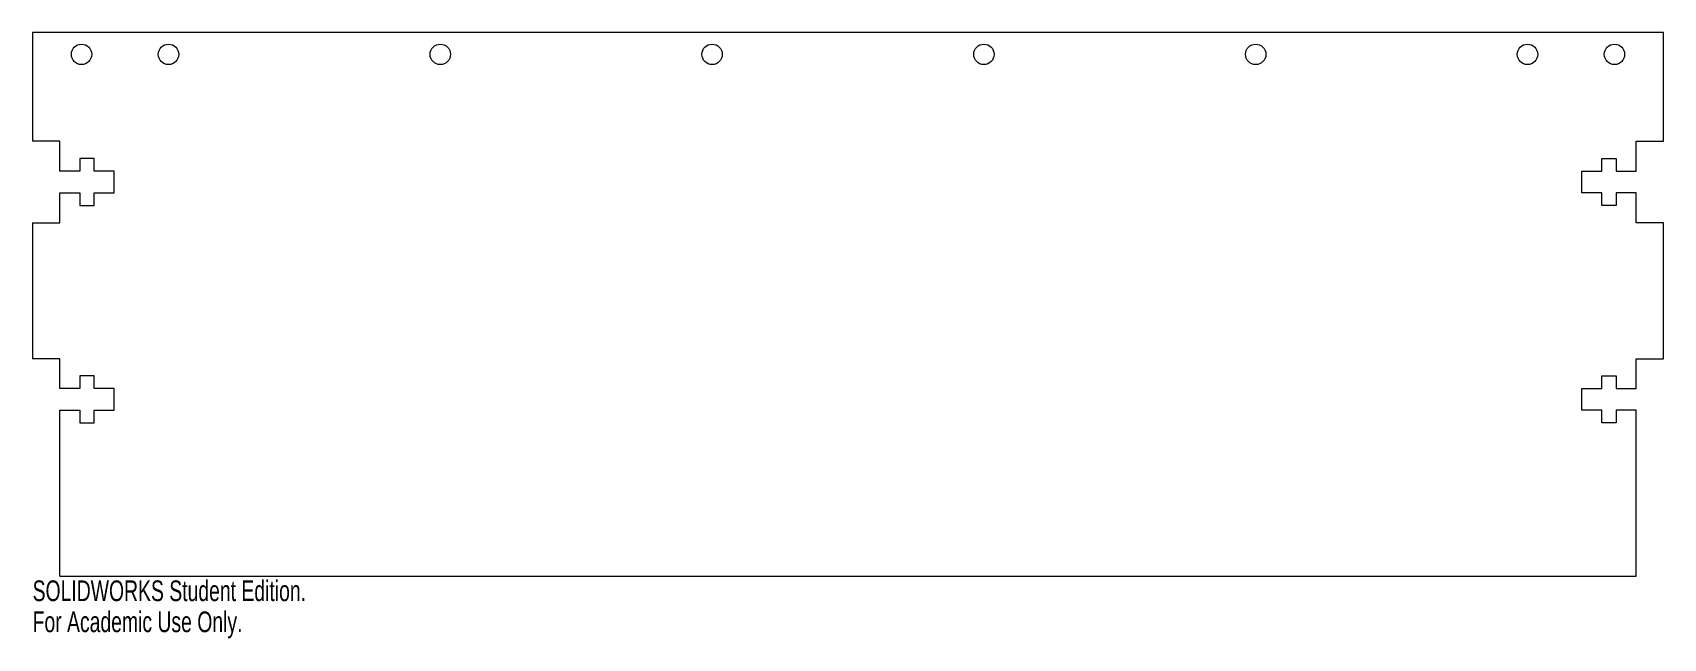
# Model space of a CAD drawing. Header units: inches. Extents: x 0 to 15, y -0.6 to 5.
import ezdxf

# ---------------------------------------------------------------- set-up
doc = ezdxf.new("R2010")
doc.units = ezdxf.units.IN
doc.header["$MEASUREMENT"] = 0
doc.styles.add('SLDTEXTSTYLE0', font='TXT', dxfattribs={"width": 0.7})

msp = doc.modelspace()

# ---------------------------------------------------------------- linework, layer by layer
at = {"color": 7, "linetype": 'Continuous', "lineweight": 15}
for p, q in [((0, 5), (0, 4)), ((15, 5), (0, 5)), ((15, 4), (15, 5)), ((0.25, 4), (0, 4)), ((0.25, 3.725), (0.25, 4)), ((14.75, 4), (15, 4)), ((14.75, 3.725), (14.75, 4)), ((0.565, 3.8415), (0.435, 3.8415)), ((0.435, 3.8415), (0.435, 3.725)), ((0.565, 3.725), (0.565, 3.8415)), ((14.435, 3.8415), (14.565, 3.8415)), ((14.435, 3.725), (14.435, 3.8415)), ((14.565, 3.8415), (14.565, 3.725)), ((0.435, 3.725), (0.25, 3.725)), ((0.75, 3.725), (0.565, 3.725)), ((0.75, 3.525), (0.75, 3.725)), ((14.25, 3.725), (14.435, 3.725)), ((14.25, 3.525), (14.25, 3.725)), ((14.565, 3.725), (14.75, 3.725)), ((0.25, 3.25), (0.25, 3.525)), ((0.25, 3.525), (0.435, 3.525)), ((0.435, 3.525), (0.435, 3.4085)), ((0.565, 3.4085), (0.565, 3.525)), ((0.565, 3.525), (0.75, 3.525)), ((14.435, 3.525), (14.25, 3.525)), ((14.435, 3.4085), (14.435, 3.525)), ((14.565, 3.525), (14.565, 3.4085)), ((14.75, 3.525), (14.565, 3.525)), ((14.75, 3.25), (14.75, 3.525)), ((0.435, 3.4085), (0.565, 3.4085)), ((14.565, 3.4085), (14.435, 3.4085)), ((0, 3.25), (0, 2)), ((0, 3.25), (0.25, 3.25)), ((15, 3.25), (14.75, 3.25)), ((15, 2), (15, 3.25)), ((0.25, 2), (0, 2)), ((0.25, 1.725), (0.25, 2)), ((14.75, 2), (15, 2)), ((14.75, 1.725), (14.75, 2)), ((0.565, 1.8415), (0.435, 1.8415)), ((0.435, 1.8415), (0.435, 1.725)), ((0.565, 1.725), (0.565, 1.8415)), ((14.435, 1.8415), (14.565, 1.8415)), ((14.435, 1.725), (14.435, 1.8415)), ((14.565, 1.8415), (14.565, 1.725)), ((0.435, 1.725), (0.25, 1.725)), ((0.75, 1.725), (0.565, 1.725)), ((0.75, 1.525), (0.75, 1.725)), ((14.25, 1.725), (14.435, 1.725)), ((14.25, 1.525), (14.25, 1.725)), ((14.565, 1.725), (14.75, 1.725)), ((0.25, 0), (0.25, 1.525)), ((0.25, 1.525), (0.435, 1.525)), ((0.435, 1.525), (0.435, 1.4085)), ((0.565, 1.4085), (0.565, 1.525)), ((0.565, 1.525), (0.75, 1.525)), ((14.435, 1.525), (14.25, 1.525)), ((14.435, 1.4085), (14.435, 1.525)), ((14.565, 1.525), (14.565, 1.4085)), ((14.75, 1.525), (14.565, 1.525)), ((14.75, 0), (14.75, 1.525)), ((0.435, 1.4085), (0.565, 1.4085)), ((14.565, 1.4085), (14.435, 1.4085)), ((0.25, 0), (14.75, 0))]:
    msp.add_line(p, q, dxfattribs=at)
for centre in [(0.45, 4.8), (1.25, 4.8), (3.75, 4.8), (6.25, 4.8), (8.75, 4.8), (11.25, 4.8), (13.75, 4.8), (14.55, 4.8)]:
    msp.add_circle(centre, 0.0938, dxfattribs=at)

# ---------------------------------------------------------------- texts
at = {"color": 7, "linetype": 'Continuous', "char_height": 0.1903, "attachment_point": 1, "style": 'SLDTEXTSTYLE0'}
for s, insert in [('SOLIDWORKS Student Edition.', (0, -0.0401)), ('For Academic Use Only.', (0, -0.3256))]:
    msp.add_mtext(s, dxfattribs=dict(at, insert=insert))

doc.saveas('drawing.dxf')
